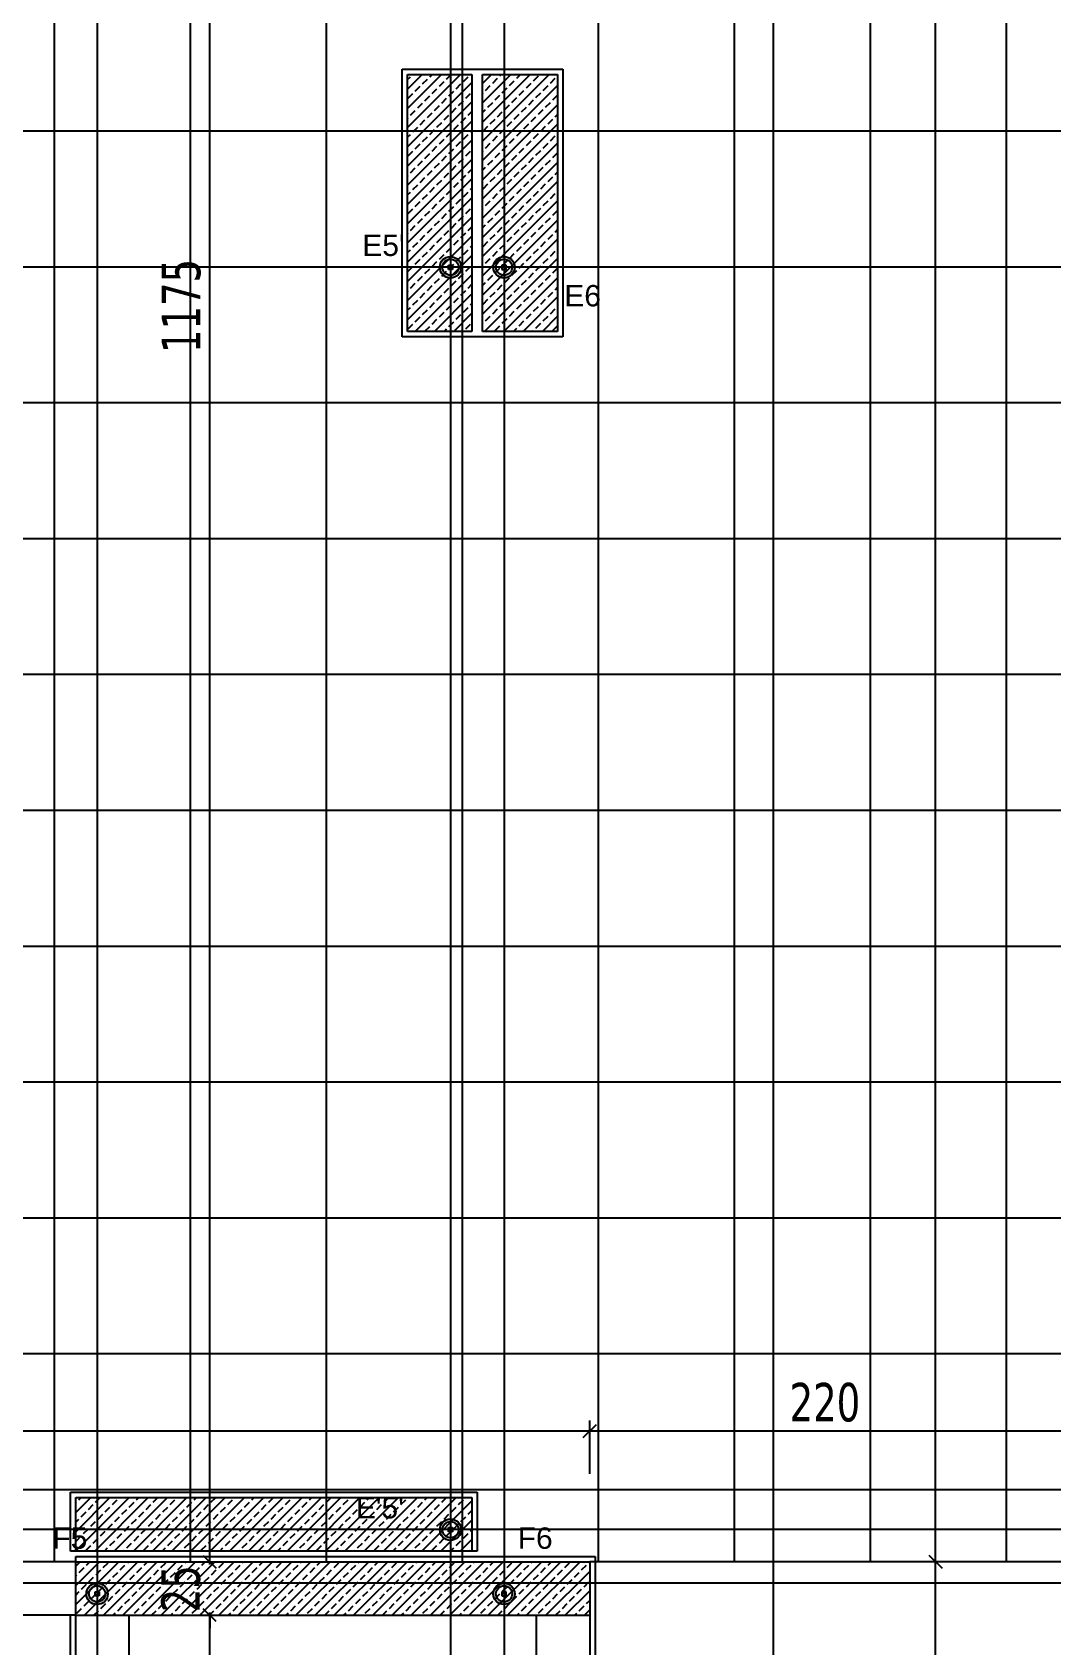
# Model space of a CAD drawing. Header units: millimetres. Extents: x 43168.9 to 43194.6, y -25545.1 to -25543.4.
# Drawn here: x 43171.9588 to 43172.054, y -25544.4728 to -25544.322 of the extents above; entities that cross this region are included whole.
import ezdxf

# ---------------------------------------------------------------- set-up
doc = ezdxf.new("R2010")
doc.units = ezdxf.units.MM
doc.header["$LTSCALE"] = 200
doc.linetypes.add('DASHDOT2', pattern=[0.5, 0.25, -0.125, 0, -0.125])
for name, color, linetype in [('aks_sgh', 5, 'DASHDOT2'), ('cam_sgh', 1, 'Continuous'), ('duv_sgh', 4, 'Continuous'), ('kolon-b.a_sgh', 6, 'Continuous'), ('olcuic_sgh', 183, 'Continuous'), ('siva_sgh', 145, 'Continuous'), ('tarama-betonarme_sgh', 223, 'Continuous'), ('tarama-zemin_sgh', 197, 'Continuous')]:
    doc.layers.add(name, color=color, linetype=linetype)
doc.styles.add('1-200', font='arial.ttf', dxfattribs={"height": 60})
doc.styles.add('dim', font='VERDANA.TTF', dxfattribs={"width": 0.7})

msp = doc.modelspace()

# ---------------------------------------------------------------- hatches: boundary and pattern name
h = msp.add_hatch(color=256)
edge = h.paths.add_edge_path()
edge.add_arc((43171.99788, -25544.34392), 0.001, 0, 360)
edge = h.paths.add_edge_path(flags=16)
edge.add_arc((43171.99788, -25544.34392), 0.00075, 0, 360)
h = msp.add_hatch(color=256)
edge = h.paths.add_edge_path()
edge.add_arc((43172.00288, -25544.34392), 0.001, 0, 360)
edge = h.paths.add_edge_path(flags=16)
edge.add_arc((43172.00288, -25544.34392), 0.00075, 0, 360)
h = msp.add_hatch(color=256)
edge = h.paths.add_edge_path()
edge.add_arc((43171.99788, -25544.46192), 0.001, 0, 360)
edge = h.paths.add_edge_path(flags=16)
edge.add_arc((43171.99788, -25544.46192), 0.00075, 0, 360)
h = msp.add_hatch(color=256)
edge = h.paths.add_edge_path()
edge.add_arc((43171.96488, -25544.46792), 0.001, 0, 360)
edge = h.paths.add_edge_path(flags=16)
edge.add_arc((43171.96488, -25544.46792), 0.00075, 0, 360)
h = msp.add_hatch(color=256)
edge = h.paths.add_edge_path()
edge.add_arc((43172.00288, -25544.46792), 0.001, 0, 360)
edge = h.paths.add_edge_path(flags=16)
edge.add_arc((43172.00288, -25544.46792), 0.00075, 0, 360)

# ---------------------------------------------------------------- linework, layer by layer
at = {"color": 0, "linetype": 'ByBlock', "lineweight": -2}
for p, q in [((43171.99768, -25544.34412), (43171.99768, -25544.34372)), ((43171.99768, -25544.34372), (43171.99808, -25544.34372)), ((43171.99808, -25544.34412), (43171.99768, -25544.34412)), ((43171.99781, -25544.34385), (43171.99795, -25544.34399)), ((43171.99781, -25544.34399), (43171.99795, -25544.34385)), ((43171.99808, -25544.34372), (43171.99808, -25544.34412)), ((43172.00308, -25544.34372), (43172.00268, -25544.34372)), ((43172.00268, -25544.34372), (43172.00268, -25544.34412)), ((43172.00268, -25544.34412), (43172.00308, -25544.34412)), ((43172.00295, -25544.34385), (43172.00281, -25544.34399)), ((43172.00295, -25544.34399), (43172.00281, -25544.34385)), ((43172.00308, -25544.34412), (43172.00308, -25544.34372)), ((43172.01148, -25544.45211), (43172.01028, -25544.45331)), ((43172.01028, -25544.45331), (43172.01148, -25544.45211)), ((43171.99768, -25544.46212), (43171.99768, -25544.46172)), ((43171.99768, -25544.46172), (43171.99808, -25544.46172)), ((43171.99808, -25544.46212), (43171.99768, -25544.46212)), ((43171.99781, -25544.46185), (43171.99795, -25544.46199)), ((43171.99781, -25544.46199), (43171.99795, -25544.46185)), ((43171.99808, -25544.46172), (43171.99808, -25544.46212)), ((43171.97479, -25544.46432), (43171.97599, -25544.46552)), ((43171.97479, -25544.46432), (43171.97599, -25544.46552)), ((43172.04379, -25544.46552), (43172.04259, -25544.46432)), ((43172.04259, -25544.46432), (43172.04379, -25544.46552)), ((43171.96468, -25544.46812), (43171.96468, -25544.46772)), ((43171.96468, -25544.46772), (43171.96508, -25544.46772)), ((43171.96508, -25544.46812), (43171.96468, -25544.46812)), ((43171.96481, -25544.46785), (43171.96495, -25544.46799)), ((43171.96481, -25544.46799), (43171.96495, -25544.46785)), ((43171.96508, -25544.46772), (43171.96508, -25544.46812)), ((43172.00308, -25544.46772), (43172.00268, -25544.46772)), ((43172.00268, -25544.46772), (43172.00268, -25544.46812)), ((43172.00268, -25544.46812), (43172.00308, -25544.46812)), ((43172.00295, -25544.46785), (43172.00281, -25544.46799)), ((43172.00295, -25544.46799), (43172.00281, -25544.46785)), ((43172.00308, -25544.46812), (43172.00308, -25544.46772)), ((43171.97599, -25544.47052), (43171.97479, -25544.46932)), ((43171.97599, -25544.47052), (43171.97479, -25544.46932))]:
    msp.add_line(p, q, dxfattribs=at)
at = {"color": 0, "linetype": 'Continuous', "lineweight": -2}
for centre, radius in [((43171.99788, -25544.34392), 0.001), ((43172.00288, -25544.34392), 0.001), ((43171.99788, -25544.34392), 0.00075), ((43172.00288, -25544.34392), 0.00075), ((43171.99788, -25544.46192), 0.001), ((43171.99788, -25544.46192), 0.00075), ((43171.96488, -25544.46792), 0.001), ((43171.96488, -25544.46792), 0.00075), ((43172.00288, -25544.46792), 0.001), ((43172.00288, -25544.46792), 0.00075)]:
    msp.add_circle(centre, radius, dxfattribs=at)
at = {"layer": 'aks_sgh'}
for p, q in [((43171.96488, -25543.74092), (43171.96488, -25544.60992)), ((43171.99788, -25543.74092), (43171.99788, -25544.60992)), ((43172.00288, -25543.74092), (43172.00288, -25544.60992)), ((43172.26688, -25544.34392), (43171.46488, -25544.34392)), ((43172.26688, -25544.46192), (43171.46488, -25544.46192)), ((43172.26688, -25544.46692), (43171.46488, -25544.46692))]:
    msp.add_line(p, q, dxfattribs=at)
at = {"layer": 'cam_sgh'}
for p, q in [((43171.96288, -25544.46492), (43171.86688, -25544.46492)), ((43171.96288, -25544.46992), (43171.76888, -25544.46992))]:
    msp.add_line(p, q, dxfattribs=at)
at = {"layer": 'duv_sgh'}
for p, q in [((43171.96288, -25544.54592), (43171.96288, -25544.46992)), ((43171.96788, -25544.54592), (43171.96788, -25544.46992)), ((43172.00588, -25544.46992), (43172.00588, -25544.47792)), ((43172.01088, -25544.46992), (43172.01088, -25544.47792))]:
    msp.add_line(p, q, dxfattribs=at)
at = {"layer": 'kolon-b.a_sgh'}
for p, q in [((43171.99388, -25544.32592), (43171.99988, -25544.32592)), ((43171.99388, -25544.34992), (43171.99388, -25544.32592)), ((43171.99988, -25544.32592), (43171.99988, -25544.34992)), ((43172.00088, -25544.32592), (43172.00788, -25544.32592)), ((43172.00088, -25544.34992), (43172.00088, -25544.32592)), ((43172.00788, -25544.32592), (43172.00788, -25544.34992)), ((43171.99988, -25544.34992), (43171.99388, -25544.34992)), ((43172.00788, -25544.34992), (43172.00088, -25544.34992)), ((43171.96288, -25544.45892), (43171.99988, -25544.45892)), ((43171.96288, -25544.46392), (43171.96288, -25544.45892)), ((43171.99988, -25544.45892), (43171.99988, -25544.46392)), ((43171.99988, -25544.46392), (43171.96288, -25544.46392)), ((43171.96288, -25544.46992), (43171.96288, -25544.46492)), ((43171.96288, -25544.46492), (43172.01088, -25544.46492)), ((43172.01088, -25544.46492), (43172.01088, -25544.46992)), ((43171.96288, -25544.46992), (43172.01088, -25544.46992))]:
    msp.add_line(p, q, dxfattribs=at)
at = {"layer": 'olcuic_sgh'}
for p, q in [((43172.02805, -25544.54617), (43172.02805, -25543.83967)), ((43172.04319, -25544.46517), (43172.04319, -25543.83966)), ((43171.97539, -25544.46517), (43171.97539, -25544.22967)), ((43172.01113, -25544.45271), (43171.82563, -25544.45271)), ((43172.05513, -25544.45271), (43172.01063, -25544.45271)), ((43172.01088, -25544.45671), (43172.01088, -25544.45171)), ((43172.01088, -25544.45671), (43172.01088, -25544.45171)), ((43171.97139, -25544.46492), (43171.97639, -25544.46492)), ((43171.97139, -25544.46492), (43171.97639, -25544.46492)), ((43171.97539, -25544.46492), (43171.97539, -25544.46372)), ((43172.04719, -25544.46492), (43172.04219, -25544.46492)), ((43172.04719, -25544.46492), (43172.04219, -25544.46492)), ((43172.04319, -25544.54617), (43172.04319, -25544.46467)), ((43171.97539, -25544.54617), (43171.97539, -25544.46967)), ((43171.97139, -25544.46992), (43171.97639, -25544.46992)), ((43171.97139, -25544.46992), (43171.97639, -25544.46992)), ((43171.97539, -25544.46992), (43171.97539, -25544.47112))]:
    msp.add_line(p, q, dxfattribs=at)
at = {"layer": 'siva_sgh'}
for p, q in [((43171.99338, -25544.32542), (43172.00038, -25544.32542)), ((43171.99338, -25544.35042), (43171.99338, -25544.32542)), ((43172.00038, -25544.32542), (43172.00038, -25544.32542)), ((43172.00038, -25544.32542), (43172.00838, -25544.32542)), ((43172.00838, -25544.32542), (43172.00838, -25544.35042)), ((43172.00838, -25544.35042), (43171.99338, -25544.35042)), ((43171.96238, -25544.46392), (43171.96238, -25544.45842)), ((43171.96238, -25544.45842), (43172.00038, -25544.45842)), ((43172.00038, -25544.45842), (43172.00038, -25544.46392)), ((43171.96288, -25544.46392), (43171.96238, -25544.46392)), ((43171.96288, -25544.46492), (43171.96288, -25544.46442)), ((43171.96288, -25544.46442), (43172.01138, -25544.46442)), ((43171.96288, -25544.46492), (43172.01088, -25544.46492)), ((43172.00038, -25544.46392), (43171.99988, -25544.46392)), ((43172.01088, -25544.46492), (43172.01088, -25544.47792)), ((43172.01138, -25544.46442), (43172.01138, -25544.47792)), ((43171.96238, -25544.55142), (43171.96238, -25544.46992))]:
    msp.add_line(p, q, dxfattribs=at)
at = {"layer": 'tarama-betonarme_sgh'}
for p, q in [((43171.99388, -25544.32728), (43171.99524, -25544.32592)), ((43171.99388, -25544.32907), (43171.99703, -25544.32592)), ((43171.99388, -25544.33087), (43171.99883, -25544.32592)), ((43171.99388, -25544.32638), (43171.99415, -25544.32611)), ((43171.99527, -25544.32679), (43171.99572, -25544.32634)), ((43171.99594, -25544.32611), (43171.99614, -25544.32592)), ((43171.99751, -25544.32634), (43171.99793, -25544.32592)), ((43171.99908, -25544.32656), (43171.99953, -25544.32611)), ((43172.00088, -25544.32676), (43172.00172, -25544.32592)), ((43172.00088, -25544.32856), (43172.00351, -25544.32592)), ((43172.00088, -25544.33035), (43172.00531, -25544.32592)), ((43172.00088, -25544.33215), (43172.00711, -25544.32592)), ((43172.00182, -25544.32671), (43172.00227, -25544.32626)), ((43172.0025, -25544.32604), (43172.00262, -25544.32592)), ((43172.00407, -25544.32626), (43172.00441, -25544.32592)), ((43172.00564, -25544.32649), (43172.00609, -25544.32604)), ((43172.00721, -25544.32671), (43172.00766, -25544.32626)), ((43171.99388, -25544.33267), (43171.99988, -25544.32667)), ((43171.99392, -25544.32813), (43171.99437, -25544.32768)), ((43171.99459, -25544.32746), (43171.99504, -25544.32701)), ((43171.99549, -25544.32836), (43171.99594, -25544.32791)), ((43171.99617, -25544.32768), (43171.99662, -25544.32724)), ((43171.99684, -25544.32701), (43171.99729, -25544.32656)), ((43171.99774, -25544.32791), (43171.99819, -25544.32746)), ((43171.99841, -25544.32724), (43171.99886, -25544.32679)), ((43171.99931, -25544.32813), (43171.99976, -25544.32768)), ((43172.00088, -25544.33394), (43172.00788, -25544.32694)), ((43172.00088, -25544.32766), (43172.00092, -25544.32761)), ((43172.00115, -25544.32739), (43172.0016, -25544.32694)), ((43172.00205, -25544.32828), (43172.0025, -25544.32784)), ((43172.00272, -25544.32761), (43172.00317, -25544.32716)), ((43172.00339, -25544.32694), (43172.00384, -25544.32649)), ((43172.00429, -25544.32784), (43172.00474, -25544.32739)), ((43172.00497, -25544.32716), (43172.00541, -25544.32671)), ((43172.00586, -25544.32806), (43172.00631, -25544.32761)), ((43172.00654, -25544.32739), (43172.00699, -25544.32694)), ((43172.00744, -25544.32828), (43172.00788, -25544.32784)), ((43171.99388, -25544.33446), (43171.99988, -25544.32846)), ((43171.99415, -25544.3297), (43171.99459, -25544.32926)), ((43171.99482, -25544.32903), (43171.99527, -25544.32858)), ((43171.99639, -25544.32926), (43171.99684, -25544.32881)), ((43171.99706, -25544.32858), (43171.99751, -25544.32813)), ((43171.99796, -25544.32948), (43171.99841, -25544.32903)), ((43171.99864, -25544.32881), (43171.99908, -25544.32836)), ((43171.99953, -25544.3297), (43171.99988, -25544.32936)), ((43172.00088, -25544.33574), (43172.00788, -25544.32874)), ((43172.00088, -25544.32945), (43172.00115, -25544.32918)), ((43172.00137, -25544.32896), (43172.00182, -25544.32851)), ((43172.00227, -25544.32986), (43172.00272, -25544.32941)), ((43172.00295, -25544.32918), (43172.00339, -25544.32873)), ((43172.00362, -25544.32851), (43172.00407, -25544.32806)), ((43172.00452, -25544.32941), (43172.00497, -25544.32896)), ((43172.00519, -25544.32873), (43172.00564, -25544.32828)), ((43172.00609, -25544.32963), (43172.00654, -25544.32918)), ((43172.00676, -25544.32896), (43172.00721, -25544.32851)), ((43171.99388, -25544.32997), (43171.99392, -25544.32993)), ((43171.99388, -25544.33626), (43171.99988, -25544.33026)), ((43171.99437, -25544.33128), (43171.99482, -25544.33083)), ((43171.99504, -25544.3306), (43171.99549, -25544.33015)), ((43171.99572, -25544.32993), (43171.99617, -25544.32948)), ((43171.99662, -25544.33083), (43171.99706, -25544.33038)), ((43171.99729, -25544.33015), (43171.99774, -25544.3297)), ((43171.99819, -25544.33105), (43171.99864, -25544.3306)), ((43171.99886, -25544.33038), (43171.99931, -25544.32993)), ((43172.00088, -25544.33754), (43172.00788, -25544.33054)), ((43172.00092, -25544.3312), (43172.00137, -25544.33075)), ((43172.0016, -25544.33053), (43172.00205, -25544.33008)), ((43172.00317, -25544.33075), (43172.00362, -25544.33031)), ((43172.00384, -25544.33008), (43172.00429, -25544.32963)), ((43172.00474, -25544.33098), (43172.00519, -25544.33053)), ((43172.00541, -25544.33031), (43172.00586, -25544.32986)), ((43172.00631, -25544.3312), (43172.00676, -25544.33075)), ((43172.00699, -25544.33053), (43172.00744, -25544.33008)), ((43172.00766, -25544.32986), (43172.00788, -25544.32964)), ((43171.99388, -25544.33177), (43171.99415, -25544.3315)), ((43171.99388, -25544.33805), (43171.99988, -25544.33205)), ((43171.99459, -25544.33285), (43171.99504, -25544.3324)), ((43171.99527, -25544.33217), (43171.99572, -25544.33173)), ((43171.99594, -25544.3315), (43171.99639, -25544.33105)), ((43171.99684, -25544.3324), (43171.99729, -25544.33195)), ((43171.99751, -25544.33173), (43171.99796, -25544.33128)), ((43171.99841, -25544.33262), (43171.99886, -25544.33217)), ((43171.99908, -25544.33195), (43171.99953, -25544.3315)), ((43171.99976, -25544.33128), (43171.99988, -25544.33116)), ((43172.00088, -25544.33933), (43172.00788, -25544.33233)), ((43172.00115, -25544.33278), (43172.0016, -25544.33233)), ((43172.00182, -25544.3321), (43172.00227, -25544.33165)), ((43172.0025, -25544.33143), (43172.00295, -25544.33098)), ((43172.00339, -25544.33233), (43172.00384, -25544.33188)), ((43172.00407, -25544.33165), (43172.00452, -25544.3312)), ((43172.00497, -25544.33255), (43172.00541, -25544.3321)), ((43172.00564, -25544.33188), (43172.00609, -25544.33143)), ((43172.00654, -25544.33278), (43172.00699, -25544.33233)), ((43172.00721, -25544.3321), (43172.00766, -25544.33165)), ((43171.99388, -25544.33985), (43171.99988, -25544.33385)), ((43171.99392, -25544.33352), (43171.99437, -25544.33307)), ((43171.99549, -25544.33375), (43171.99594, -25544.3333)), ((43171.99617, -25544.33307), (43171.99662, -25544.33262)), ((43171.99706, -25544.33397), (43171.99751, -25544.33352)), ((43171.99774, -25544.3333), (43171.99819, -25544.33285)), ((43171.99864, -25544.3342), (43171.99908, -25544.33375)), ((43171.99931, -25544.33352), (43171.99976, -25544.33307)), ((43172.00088, -25544.33305), (43172.00092, -25544.333)), ((43172.00137, -25544.33435), (43172.00182, -25544.3339)), ((43172.00205, -25544.33367), (43172.0025, -25544.33322)), ((43172.00272, -25544.333), (43172.00317, -25544.33255)), ((43172.00362, -25544.3339), (43172.00407, -25544.33345)), ((43172.00429, -25544.33322), (43172.00474, -25544.33278)), ((43172.00519, -25544.33412), (43172.00564, -25544.33367)), ((43172.00586, -25544.33345), (43172.00631, -25544.333)), ((43172.00676, -25544.33435), (43172.00721, -25544.3339)), ((43172.00744, -25544.33367), (43172.00788, -25544.33323)), ((43171.99388, -25544.33536), (43171.99392, -25544.33532)), ((43171.99415, -25544.33509), (43171.99459, -25544.33464)), ((43171.99482, -25544.33442), (43171.99527, -25544.33397)), ((43171.99572, -25544.33532), (43171.99617, -25544.33487)), ((43171.99639, -25544.33464), (43171.99684, -25544.3342)), ((43171.99729, -25544.33554), (43171.99774, -25544.33509)), ((43171.99796, -25544.33487), (43171.99841, -25544.33442)), ((43171.99886, -25544.33577), (43171.99931, -25544.33532)), ((43171.99953, -25544.33509), (43171.99988, -25544.33475)), ((43172.00088, -25544.34113), (43172.00788, -25544.33413)), ((43172.00088, -25544.33484), (43172.00115, -25544.33457)), ((43172.0016, -25544.33592), (43172.00205, -25544.33547)), ((43172.00227, -25544.33524), (43172.00272, -25544.3348)), ((43172.00295, -25544.33457), (43172.00339, -25544.33412)), ((43172.00384, -25544.33547), (43172.00429, -25544.33502)), ((43172.00452, -25544.3348), (43172.00497, -25544.33435)), ((43172.00541, -25544.33569), (43172.00586, -25544.33524)), ((43172.00609, -25544.33502), (43172.00654, -25544.33457)), ((43172.00699, -25544.33592), (43172.00744, -25544.33547)), ((43172.00766, -25544.33524), (43172.00788, -25544.33503)), ((43171.99388, -25544.34165), (43171.99988, -25544.33565)), ((43171.99388, -25544.33716), (43171.99415, -25544.33689)), ((43171.99437, -25544.33666), (43171.99482, -25544.33622)), ((43171.99504, -25544.33599), (43171.99549, -25544.33554)), ((43171.99594, -25544.33689), (43171.99639, -25544.33644)), ((43171.99662, -25544.33622), (43171.99706, -25544.33577)), ((43171.99751, -25544.33711), (43171.99796, -25544.33666)), ((43171.99819, -25544.33644), (43171.99864, -25544.33599)), ((43171.99908, -25544.33734), (43171.99953, -25544.33689)), ((43171.99976, -25544.33666), (43171.99988, -25544.33654)), ((43172.00088, -25544.34292), (43172.00788, -25544.33592)), ((43172.00092, -25544.33659), (43172.00137, -25544.33614)), ((43172.0025, -25544.33682), (43172.00295, -25544.33637)), ((43172.00317, -25544.33614), (43172.00362, -25544.33569)), ((43172.00407, -25544.33704), (43172.00452, -25544.33659)), ((43172.00474, -25544.33637), (43172.00519, -25544.33592)), ((43172.00564, -25544.33727), (43172.00609, -25544.33682)), ((43172.00631, -25544.33659), (43172.00676, -25544.33614)), ((43171.99388, -25544.34344), (43171.99988, -25544.33744)), ((43171.99392, -25544.33891), (43171.99437, -25544.33846)), ((43171.99459, -25544.33824), (43171.99504, -25544.33779)), ((43171.99527, -25544.33756), (43171.99572, -25544.33711)), ((43171.99617, -25544.33846), (43171.99662, -25544.33801)), ((43171.99684, -25544.33779), (43171.99729, -25544.33734)), ((43171.99774, -25544.33869), (43171.99819, -25544.33824)), ((43171.99841, -25544.33801), (43171.99886, -25544.33756)), ((43171.99931, -25544.33891), (43171.99976, -25544.33846)), ((43172.00088, -25544.34472), (43172.00788, -25544.33772)), ((43172.00088, -25544.33843), (43172.00092, -25544.33839)), ((43172.00115, -25544.33816), (43172.0016, -25544.33771)), ((43172.00182, -25544.33749), (43172.00227, -25544.33704)), ((43172.00272, -25544.33839), (43172.00317, -25544.33794)), ((43172.00339, -25544.33771), (43172.00384, -25544.33727)), ((43172.00429, -25544.33861), (43172.00474, -25544.33816)), ((43172.00497, -25544.33794), (43172.00541, -25544.33749)), ((43172.00586, -25544.33884), (43172.00631, -25544.33839)), ((43172.00654, -25544.33816), (43172.00699, -25544.33771)), ((43172.00721, -25544.33749), (43172.00766, -25544.33704)), ((43171.99388, -25544.34524), (43171.99988, -25544.33924)), ((43171.99482, -25544.33981), (43171.99527, -25544.33936)), ((43171.99549, -25544.33913), (43171.99594, -25544.33869)), ((43171.99639, -25544.34003), (43171.99684, -25544.33958)), ((43171.99706, -25544.33936), (43171.99751, -25544.33891)), ((43171.99796, -25544.34026), (43171.99841, -25544.33981)), ((43171.99864, -25544.33958), (43171.99908, -25544.33913)), ((43172.00088, -25544.34652), (43172.00788, -25544.33952)), ((43172.00088, -25544.34023), (43172.00115, -25544.33996)), ((43172.00137, -25544.33973), (43172.00182, -25544.33929)), ((43172.00205, -25544.33906), (43172.0025, -25544.33861)), ((43172.00295, -25544.33996), (43172.00339, -25544.33951)), ((43172.00362, -25544.33929), (43172.00407, -25544.33884)), ((43172.00452, -25544.34018), (43172.00497, -25544.33973)), ((43172.00519, -25544.33951), (43172.00564, -25544.33906)), ((43172.00609, -25544.34041), (43172.00654, -25544.33996)), ((43172.00676, -25544.33973), (43172.00721, -25544.33929)), ((43172.00744, -25544.33906), (43172.00788, -25544.33862)), ((43171.99388, -25544.34075), (43171.99392, -25544.34071)), ((43171.99388, -25544.34703), (43171.99988, -25544.34103)), ((43171.99415, -25544.34048), (43171.99459, -25544.34003)), ((43171.99504, -25544.34138), (43171.99549, -25544.34093)), ((43171.99572, -25544.34071), (43171.99617, -25544.34026)), ((43171.99662, -25544.3416), (43171.99706, -25544.34115)), ((43171.99729, -25544.34093), (43171.99774, -25544.34048)), ((43171.99819, -25544.34183), (43171.99864, -25544.34138)), ((43171.99886, -25544.34115), (43171.99931, -25544.34071)), ((43171.99953, -25544.34048), (43171.99988, -25544.34014)), ((43172.00088, -25544.34831), (43172.00788, -25544.34131)), ((43172.0016, -25544.34131), (43172.00205, -25544.34086)), ((43172.00227, -25544.34063), (43172.00272, -25544.34018)), ((43172.00317, -25544.34153), (43172.00362, -25544.34108)), ((43172.00384, -25544.34086), (43172.00429, -25544.34041)), ((43172.00474, -25544.34176), (43172.00519, -25544.34131)), ((43172.00541, -25544.34108), (43172.00586, -25544.34063)), ((43172.00699, -25544.34131), (43172.00744, -25544.34086)), ((43172.00766, -25544.34063), (43172.00788, -25544.34041)), ((43171.99388, -25544.34254), (43171.99415, -25544.34228)), ((43171.99388, -25544.34883), (43171.99988, -25544.34283)), ((43171.99437, -25544.34205), (43171.99482, -25544.3416)), ((43171.99527, -25544.34295), (43171.99572, -25544.3425)), ((43171.99594, -25544.34228), (43171.99639, -25544.34183)), ((43171.99684, -25544.34318), (43171.99729, -25544.34273)), ((43171.99751, -25544.3425), (43171.99796, -25544.34205)), ((43171.99841, -25544.3434), (43171.99886, -25544.34295)), ((43171.99908, -25544.34273), (43171.99953, -25544.34228)), ((43171.99976, -25544.34205), (43171.99988, -25544.34193)), ((43172.00092, -25544.34198), (43172.00137, -25544.34153)), ((43172.00182, -25544.34288), (43172.00227, -25544.34243)), ((43172.0025, -25544.3422), (43172.00295, -25544.34176)), ((43172.00339, -25544.3431), (43172.00384, -25544.34265)), ((43172.00407, -25544.34243), (43172.00452, -25544.34198)), ((43172.00497, -25544.34333), (43172.00541, -25544.34288)), ((43172.00564, -25544.34265), (43172.00609, -25544.3422)), ((43172.00631, -25544.34198), (43172.00676, -25544.34153)), ((43172.00721, -25544.34288), (43172.00766, -25544.34243)), ((43171.99392, -25544.3443), (43171.99437, -25544.34385)), ((43171.99459, -25544.34362), (43171.99504, -25544.34318)), ((43171.99549, -25544.34452), (43171.99594, -25544.34407)), ((43171.99617, -25544.34385), (43171.99662, -25544.3434)), ((43171.99706, -25544.34475), (43171.99751, -25544.3443)), ((43171.99774, -25544.34407), (43171.99819, -25544.34362)), ((43171.99931, -25544.3443), (43171.99976, -25544.34385)), ((43172.00088, -25544.34382), (43172.00092, -25544.34378)), ((43172.00107, -25544.34992), (43172.00788, -25544.34311)), ((43172.00115, -25544.34355), (43172.0016, -25544.3431)), ((43172.00205, -25544.34445), (43172.0025, -25544.344)), ((43172.00272, -25544.34378), (43172.00317, -25544.34333)), ((43172.00362, -25544.34467), (43172.00407, -25544.34422)), ((43172.00429, -25544.344), (43172.00474, -25544.34355)), ((43172.00519, -25544.3449), (43172.00564, -25544.34445)), ((43172.00586, -25544.34422), (43172.00631, -25544.34378)), ((43172.00654, -25544.34355), (43172.00699, -25544.3431)), ((43172.00744, -25544.34445), (43172.00788, -25544.34401)), ((43171.99415, -25544.34587), (43171.99459, -25544.34542)), ((43171.99459, -25544.34992), (43171.99988, -25544.34463)), ((43171.99482, -25544.3452), (43171.99527, -25544.34475)), ((43171.99572, -25544.34609), (43171.99617, -25544.34564)), ((43171.99639, -25544.34542), (43171.99684, -25544.34497)), ((43171.99729, -25544.34632), (43171.99774, -25544.34587)), ((43171.99796, -25544.34564), (43171.99841, -25544.3452)), ((43171.99864, -25544.34497), (43171.99908, -25544.34452)), ((43171.99953, -25544.34587), (43171.99988, -25544.34552)), ((43172.00088, -25544.34562), (43172.00115, -25544.34535)), ((43172.00137, -25544.34512), (43172.00182, -25544.34467)), ((43172.00227, -25544.34602), (43172.00272, -25544.34557)), ((43172.00286, -25544.34992), (43172.00788, -25544.3449)), ((43172.00295, -25544.34535), (43172.00339, -25544.3449)), ((43172.00384, -25544.34625), (43172.00429, -25544.3458)), ((43172.00452, -25544.34557), (43172.00497, -25544.34512)), ((43172.00541, -25544.34647), (43172.00586, -25544.34602)), ((43172.00609, -25544.3458), (43172.00654, -25544.34535)), ((43172.00676, -25544.34512), (43172.00721, -25544.34467)), ((43172.00766, -25544.34602), (43172.00788, -25544.3458)), ((43171.99388, -25544.34614), (43171.99392, -25544.34609)), ((43171.99437, -25544.34744), (43171.99482, -25544.34699)), ((43171.99504, -25544.34677), (43171.99549, -25544.34632)), ((43171.99594, -25544.34767), (43171.99639, -25544.34722)), ((43171.99638, -25544.34992), (43171.99988, -25544.34642)), ((43171.99662, -25544.34699), (43171.99706, -25544.34654)), ((43171.99751, -25544.34789), (43171.99796, -25544.34744)), ((43171.99819, -25544.34722), (43171.99864, -25544.34677)), ((43171.99886, -25544.34654), (43171.99931, -25544.34609)), ((43171.99976, -25544.34744), (43171.99988, -25544.34732)), ((43172.00092, -25544.34737), (43172.00137, -25544.34692)), ((43172.0016, -25544.34669), (43172.00205, -25544.34625)), ((43172.0025, -25544.34759), (43172.00295, -25544.34714)), ((43172.00317, -25544.34692), (43172.00362, -25544.34647)), ((43172.00407, -25544.34782), (43172.00452, -25544.34737)), ((43172.00466, -25544.34992), (43172.00788, -25544.3467)), ((43172.00474, -25544.34714), (43172.00519, -25544.34669)), ((43172.00631, -25544.34737), (43172.00676, -25544.34692)), ((43172.00699, -25544.34669), (43172.00744, -25544.34625)), ((43171.99388, -25544.34793), (43171.99415, -25544.34767)), ((43171.99459, -25544.34901), (43171.99504, -25544.34856)), ((43171.99527, -25544.34834), (43171.99572, -25544.34789)), ((43171.99617, -25544.34924), (43171.99662, -25544.34879)), ((43171.99684, -25544.34856), (43171.99729, -25544.34811)), ((43171.99774, -25544.34946), (43171.99819, -25544.34901)), ((43171.99818, -25544.34992), (43171.99988, -25544.34822)), ((43171.99841, -25544.34879), (43171.99886, -25544.34834)), ((43171.99908, -25544.34811), (43171.99953, -25544.34767)), ((43172.00115, -25544.34894), (43172.0016, -25544.34849)), ((43172.00182, -25544.34827), (43172.00227, -25544.34782)), ((43172.00272, -25544.34916), (43172.00317, -25544.34872)), ((43172.00339, -25544.34849), (43172.00384, -25544.34804)), ((43172.00429, -25544.34939), (43172.00474, -25544.34894)), ((43172.00497, -25544.34872), (43172.00541, -25544.34827)), ((43172.00564, -25544.34804), (43172.00609, -25544.34759)), ((43172.00646, -25544.34992), (43172.00788, -25544.3485)), ((43172.00654, -25544.34894), (43172.00699, -25544.34849)), ((43172.00721, -25544.34827), (43172.00766, -25544.34782)), ((43171.99392, -25544.34969), (43171.99437, -25544.34924)), ((43171.99549, -25544.34991), (43171.99594, -25544.34946)), ((43171.99728, -25544.34992), (43171.99751, -25544.34969)), ((43171.99908, -25544.34992), (43171.99908, -25544.34991)), ((43171.99931, -25544.34969), (43171.99976, -25544.34924)), ((43172.00088, -25544.34921), (43172.00092, -25544.34916)), ((43172.00205, -25544.34984), (43172.0025, -25544.34939)), ((43172.00376, -25544.34992), (43172.00407, -25544.34961)), ((43172.00556, -25544.34992), (43172.00564, -25544.34984)), ((43172.00586, -25544.34961), (43172.00631, -25544.34916)), ((43172.00744, -25544.34984), (43172.00788, -25544.34939)), ((43171.96288, -25544.46032), (43171.96428, -25544.45892)), ((43171.96288, -25544.46211), (43171.96607, -25544.45892)), ((43171.96288, -25544.46391), (43171.96787, -25544.45892)), ((43171.96316, -25544.45913), (43171.96338, -25544.45892)), ((43171.96466, -25544.46392), (43171.96966, -25544.45892)), ((43171.96474, -25544.45936), (43171.96517, -25544.45892)), ((43171.96631, -25544.45958), (43171.96676, -25544.45913)), ((43171.96646, -25544.46392), (43171.97146, -25544.45892)), ((43171.96826, -25544.46392), (43171.97326, -25544.45892)), ((43171.96855, -25544.45913), (43171.96877, -25544.45892)), ((43171.97005, -25544.46392), (43171.97505, -25544.45892)), ((43171.97012, -25544.45936), (43171.97056, -25544.45892)), ((43171.97169, -25544.45958), (43171.97214, -25544.45913)), ((43171.97185, -25544.46392), (43171.97685, -25544.45892)), ((43171.97364, -25544.46392), (43171.97864, -25544.45892)), ((43171.97394, -25544.45913), (43171.97415, -25544.45892)), ((43171.97544, -25544.46392), (43171.98044, -25544.45892)), ((43171.97551, -25544.45936), (43171.97595, -25544.45892)), ((43171.97708, -25544.45958), (43171.97753, -25544.45913)), ((43171.97724, -25544.46392), (43171.98224, -25544.45892)), ((43171.97903, -25544.46392), (43171.98403, -25544.45892)), ((43171.97933, -25544.45913), (43171.97954, -25544.45892)), ((43171.98083, -25544.46392), (43171.98583, -25544.45892)), ((43171.9809, -25544.45936), (43171.98134, -25544.45892)), ((43171.98247, -25544.45958), (43171.98292, -25544.45913)), ((43171.98263, -25544.46392), (43171.98763, -25544.45892)), ((43171.98442, -25544.46392), (43171.98942, -25544.45892)), ((43171.98472, -25544.45913), (43171.98493, -25544.45892)), ((43171.98622, -25544.46392), (43171.99122, -25544.45892)), ((43171.98629, -25544.45936), (43171.98673, -25544.45892)), ((43171.98786, -25544.45958), (43171.98831, -25544.45913)), ((43171.98801, -25544.46392), (43171.99301, -25544.45892)), ((43171.98981, -25544.46392), (43171.99481, -25544.45892)), ((43171.9901, -25544.45913), (43171.99032, -25544.45892)), ((43171.99161, -25544.46392), (43171.99661, -25544.45892)), ((43171.99168, -25544.45936), (43171.99212, -25544.45892)), ((43171.99325, -25544.45958), (43171.9937, -25544.45913)), ((43171.9934, -25544.46392), (43171.9984, -25544.45892)), ((43171.99549, -25544.45913), (43171.99571, -25544.45892)), ((43171.99706, -25544.45936), (43171.9975, -25544.45892)), ((43171.99864, -25544.45958), (43171.99908, -25544.45913)), ((43171.96288, -25544.45942), (43171.96294, -25544.45936)), ((43171.96339, -25544.46071), (43171.96384, -25544.46026)), ((43171.96406, -25544.46003), (43171.96451, -25544.45958)), ((43171.96496, -25544.46093), (43171.96541, -25544.46048)), ((43171.96563, -25544.46026), (43171.96608, -25544.45981)), ((43171.9672, -25544.46048), (43171.96765, -25544.46003)), ((43171.96788, -25544.45981), (43171.96833, -25544.45936)), ((43171.96878, -25544.46071), (43171.96923, -25544.46026)), ((43171.96945, -25544.46003), (43171.9699, -25544.45958)), ((43171.97035, -25544.46093), (43171.9708, -25544.46048)), ((43171.97102, -25544.46026), (43171.97147, -25544.45981)), ((43171.97259, -25544.46048), (43171.97304, -25544.46003)), ((43171.97327, -25544.45981), (43171.97372, -25544.45936)), ((43171.97416, -25544.46071), (43171.97461, -25544.46026)), ((43171.97484, -25544.46003), (43171.97529, -25544.45958)), ((43171.97574, -25544.46093), (43171.97619, -25544.46048)), ((43171.97641, -25544.46026), (43171.97686, -25544.45981)), ((43171.97798, -25544.46048), (43171.97843, -25544.46003)), ((43171.97865, -25544.45981), (43171.9791, -25544.45936)), ((43171.97955, -25544.46071), (43171.98, -25544.46026)), ((43171.98023, -25544.46003), (43171.98068, -25544.45958)), ((43171.98112, -25544.46093), (43171.98157, -25544.46048)), ((43171.9818, -25544.46026), (43171.98225, -25544.45981)), ((43171.98337, -25544.46048), (43171.98382, -25544.46003)), ((43171.98404, -25544.45981), (43171.98449, -25544.45936)), ((43171.98494, -25544.46071), (43171.98539, -25544.46026)), ((43171.98561, -25544.46003), (43171.98606, -25544.45958)), ((43171.98651, -25544.46093), (43171.98696, -25544.46048)), ((43171.98719, -25544.46026), (43171.98763, -25544.45981)), ((43171.98876, -25544.46048), (43171.98921, -25544.46003)), ((43171.98943, -25544.45981), (43171.98988, -25544.45936)), ((43171.99033, -25544.46071), (43171.99078, -25544.46026)), ((43171.991, -25544.46003), (43171.99145, -25544.45958)), ((43171.9919, -25544.46093), (43171.99235, -25544.46048)), ((43171.99257, -25544.46026), (43171.99302, -25544.45981)), ((43171.99415, -25544.46048), (43171.99459, -25544.46003)), ((43171.99482, -25544.45981), (43171.99527, -25544.45936)), ((43171.9952, -25544.46392), (43171.99988, -25544.45924)), ((43171.99572, -25544.46071), (43171.99617, -25544.46026)), ((43171.99639, -25544.46003), (43171.99684, -25544.45958)), ((43171.99729, -25544.46093), (43171.99774, -25544.46048)), ((43171.99796, -25544.46026), (43171.99841, -25544.45981)), ((43171.99953, -25544.46048), (43171.99988, -25544.46014)), ((43171.96288, -25544.46121), (43171.96316, -25544.46093)), ((43171.96361, -25544.46228), (43171.96406, -25544.46183)), ((43171.96429, -25544.4616), (43171.96474, -25544.46115)), ((43171.96518, -25544.4625), (43171.96563, -25544.46205)), ((43171.96586, -25544.46183), (43171.96631, -25544.46138)), ((43171.96653, -25544.46115), (43171.96698, -25544.46071)), ((43171.96743, -25544.46205), (43171.96788, -25544.4616)), ((43171.9681, -25544.46138), (43171.96855, -25544.46093)), ((43171.969, -25544.46228), (43171.96945, -25544.46183)), ((43171.96967, -25544.4616), (43171.97012, -25544.46115)), ((43171.97057, -25544.4625), (43171.97102, -25544.46205)), ((43171.97125, -25544.46183), (43171.97169, -25544.46138)), ((43171.97192, -25544.46115), (43171.97237, -25544.46071)), ((43171.97282, -25544.46205), (43171.97327, -25544.4616)), ((43171.97349, -25544.46138), (43171.97394, -25544.46093)), ((43171.97439, -25544.46228), (43171.97484, -25544.46183)), ((43171.97506, -25544.4616), (43171.97551, -25544.46115)), ((43171.97596, -25544.4625), (43171.97641, -25544.46205)), ((43171.97663, -25544.46183), (43171.97708, -25544.46138)), ((43171.97731, -25544.46115), (43171.97776, -25544.46071)), ((43171.97821, -25544.46205), (43171.97865, -25544.4616)), ((43171.97888, -25544.46138), (43171.97933, -25544.46093)), ((43171.97978, -25544.46228), (43171.98023, -25544.46183)), ((43171.98045, -25544.4616), (43171.9809, -25544.46115)), ((43171.98135, -25544.4625), (43171.9818, -25544.46205)), ((43171.98202, -25544.46183), (43171.98247, -25544.46138)), ((43171.9827, -25544.46115), (43171.98314, -25544.46071)), ((43171.98359, -25544.46205), (43171.98404, -25544.4616)), ((43171.98427, -25544.46138), (43171.98472, -25544.46093)), ((43171.98517, -25544.46228), (43171.98561, -25544.46183)), ((43171.98584, -25544.4616), (43171.98629, -25544.46115)), ((43171.98674, -25544.4625), (43171.98719, -25544.46205)), ((43171.98741, -25544.46183), (43171.98786, -25544.46138)), ((43171.98808, -25544.46115), (43171.98853, -25544.46071)), ((43171.98898, -25544.46205), (43171.98943, -25544.4616)), ((43171.98966, -25544.46138), (43171.9901, -25544.46093)), ((43171.99055, -25544.46228), (43171.991, -25544.46183)), ((43171.99123, -25544.4616), (43171.99168, -25544.46115)), ((43171.99212, -25544.4625), (43171.99257, -25544.46205)), ((43171.9928, -25544.46183), (43171.99325, -25544.46138)), ((43171.99347, -25544.46115), (43171.99392, -25544.46071)), ((43171.99437, -25544.46205), (43171.99482, -25544.4616)), ((43171.99504, -25544.46138), (43171.99549, -25544.46093)), ((43171.99594, -25544.46228), (43171.99639, -25544.46183)), ((43171.99662, -25544.4616), (43171.99706, -25544.46115)), ((43171.99699, -25544.46392), (43171.99988, -25544.46103)), ((43171.99751, -25544.4625), (43171.99796, -25544.46205)), ((43171.99819, -25544.46183), (43171.99864, -25544.46138)), ((43171.99886, -25544.46115), (43171.99931, -25544.46071)), ((43171.99976, -25544.46205), (43171.99988, -25544.46193)), ((43171.96294, -25544.46295), (43171.96339, -25544.4625)), ((43171.96384, -25544.46385), (43171.96429, -25544.4634)), ((43171.96451, -25544.46318), (43171.96496, -25544.46273)), ((43171.96556, -25544.46392), (43171.96586, -25544.46362)), ((43171.96608, -25544.4634), (43171.96653, -25544.46295)), ((43171.96676, -25544.46273), (43171.9672, -25544.46228)), ((43171.96765, -25544.46362), (43171.9681, -25544.46318)), ((43171.96833, -25544.46295), (43171.96878, -25544.4625)), ((43171.96923, -25544.46385), (43171.96967, -25544.4634)), ((43171.9699, -25544.46318), (43171.97035, -25544.46273)), ((43171.97095, -25544.46392), (43171.97125, -25544.46362)), ((43171.97147, -25544.4634), (43171.97192, -25544.46295)), ((43171.97214, -25544.46273), (43171.97259, -25544.46228)), ((43171.97304, -25544.46362), (43171.97349, -25544.46318)), ((43171.97372, -25544.46295), (43171.97416, -25544.4625)), ((43171.97461, -25544.46385), (43171.97506, -25544.4634)), ((43171.97529, -25544.46318), (43171.97574, -25544.46273)), ((43171.97634, -25544.46392), (43171.97663, -25544.46362)), ((43171.97686, -25544.4634), (43171.97731, -25544.46295)), ((43171.97753, -25544.46273), (43171.97798, -25544.46228)), ((43171.97843, -25544.46362), (43171.97888, -25544.46318)), ((43171.9791, -25544.46295), (43171.97955, -25544.4625)), ((43171.98, -25544.46385), (43171.98045, -25544.4634)), ((43171.98068, -25544.46318), (43171.98112, -25544.46273)), ((43171.98173, -25544.46392), (43171.98202, -25544.46362)), ((43171.98225, -25544.4634), (43171.9827, -25544.46295)), ((43171.98292, -25544.46273), (43171.98337, -25544.46228)), ((43171.98382, -25544.46362), (43171.98427, -25544.46318)), ((43171.98449, -25544.46295), (43171.98494, -25544.4625)), ((43171.98539, -25544.46385), (43171.98584, -25544.4634)), ((43171.98606, -25544.46318), (43171.98651, -25544.46273)), ((43171.98712, -25544.46392), (43171.98741, -25544.46362)), ((43171.98763, -25544.4634), (43171.98808, -25544.46295)), ((43171.98831, -25544.46273), (43171.98876, -25544.46228)), ((43171.98921, -25544.46362), (43171.98966, -25544.46318)), ((43171.98988, -25544.46295), (43171.99033, -25544.4625)), ((43171.99078, -25544.46385), (43171.99123, -25544.4634)), ((43171.99145, -25544.46318), (43171.9919, -25544.46273)), ((43171.9925, -25544.46392), (43171.9928, -25544.46362)), ((43171.99302, -25544.4634), (43171.99347, -25544.46295)), ((43171.9937, -25544.46273), (43171.99415, -25544.46228)), ((43171.99459, -25544.46362), (43171.99504, -25544.46318)), ((43171.99527, -25544.46295), (43171.99572, -25544.4625)), ((43171.99617, -25544.46385), (43171.99662, -25544.4634)), ((43171.99684, -25544.46318), (43171.99729, -25544.46273)), ((43171.99789, -25544.46392), (43171.99819, -25544.46362)), ((43171.99841, -25544.4634), (43171.99886, -25544.46295)), ((43171.99879, -25544.46392), (43171.99988, -25544.46283)), ((43171.99908, -25544.46273), (43171.99953, -25544.46228)), ((43171.96288, -25544.46534), (43171.9633, -25544.46492)), ((43171.96288, -25544.46713), (43171.96509, -25544.46492)), ((43171.96288, -25544.46893), (43171.96689, -25544.46492)), ((43171.96369, -25544.46992), (43171.96869, -25544.46492)), ((43171.96388, -25544.46523), (43171.9642, -25544.46492)), ((43171.96545, -25544.46546), (43171.9659, -25544.46501)), ((43171.96548, -25544.46992), (43171.97048, -25544.46492)), ((43171.96728, -25544.46992), (43171.97228, -25544.46492)), ((43171.96736, -25544.46392), (43171.96743, -25544.46385)), ((43171.9677, -25544.46501), (43171.96779, -25544.46492)), ((43171.96907, -25544.46992), (43171.97407, -25544.46492)), ((43171.96927, -25544.46523), (43171.96958, -25544.46492)), ((43171.97084, -25544.46546), (43171.97129, -25544.46501)), ((43171.97087, -25544.46992), (43171.97587, -25544.46492)), ((43171.97267, -25544.46992), (43171.97767, -25544.46492)), ((43171.97275, -25544.46392), (43171.97282, -25544.46385)), ((43171.97309, -25544.46501), (43171.97318, -25544.46492)), ((43171.97446, -25544.46992), (43171.97946, -25544.46492)), ((43171.97466, -25544.46523), (43171.97497, -25544.46492)), ((43171.97623, -25544.46546), (43171.97668, -25544.46501)), ((43171.97626, -25544.46992), (43171.98126, -25544.46492)), ((43171.97805, -25544.46992), (43171.98305, -25544.46492)), ((43171.97814, -25544.46392), (43171.97821, -25544.46385)), ((43171.97847, -25544.46501), (43171.97856, -25544.46492)), ((43171.97985, -25544.46992), (43171.98485, -25544.46492)), ((43171.98005, -25544.46523), (43171.98036, -25544.46492)), ((43171.98162, -25544.46546), (43171.98207, -25544.46501)), ((43171.98165, -25544.46992), (43171.98665, -25544.46492)), ((43171.98344, -25544.46992), (43171.98844, -25544.46492)), ((43171.98352, -25544.46392), (43171.98359, -25544.46385)), ((43171.98386, -25544.46501), (43171.98395, -25544.46492)), ((43171.98524, -25544.46992), (43171.99024, -25544.46492)), ((43171.98543, -25544.46523), (43171.98575, -25544.46492)), ((43171.98701, -25544.46546), (43171.98745, -25544.46501)), ((43171.98703, -25544.46992), (43171.99203, -25544.46492)), ((43171.98883, -25544.46992), (43171.99383, -25544.46492)), ((43171.98891, -25544.46392), (43171.98898, -25544.46385)), ((43171.98925, -25544.46501), (43171.98934, -25544.46492)), ((43171.99063, -25544.46992), (43171.99563, -25544.46492)), ((43171.99082, -25544.46523), (43171.99114, -25544.46492)), ((43171.99239, -25544.46546), (43171.99284, -25544.46501)), ((43171.99242, -25544.46992), (43171.99742, -25544.46492)), ((43171.99422, -25544.46992), (43171.99922, -25544.46492)), ((43171.9943, -25544.46392), (43171.99437, -25544.46385)), ((43171.99464, -25544.46501), (43171.99473, -25544.46492)), ((43171.99601, -25544.46992), (43172.00101, -25544.46492)), ((43171.99621, -25544.46523), (43171.99652, -25544.46492)), ((43171.99778, -25544.46546), (43171.99823, -25544.46501)), ((43171.99781, -25544.46992), (43172.00281, -25544.46492)), ((43171.99961, -25544.46992), (43172.00461, -25544.46492)), ((43171.99969, -25544.46392), (43171.99976, -25544.46385)), ((43172.00003, -25544.46501), (43172.00012, -25544.46492)), ((43172.0014, -25544.46992), (43172.0064, -25544.46492)), ((43172.0016, -25544.46523), (43172.00191, -25544.46492)), ((43172.00317, -25544.46546), (43172.00362, -25544.46501)), ((43172.0032, -25544.46992), (43172.0082, -25544.46492)), ((43172.00499, -25544.46992), (43172.00999, -25544.46492)), ((43172.00541, -25544.46501), (43172.0055, -25544.46492)), ((43172.00699, -25544.46523), (43172.0073, -25544.46492)), ((43172.00856, -25544.46546), (43172.00901, -25544.46501)), ((43172.0108, -25544.46501), (43172.01088, -25544.46493)), ((43171.96288, -25544.46624), (43171.96298, -25544.46613)), ((43171.96321, -25544.46591), (43171.96366, -25544.46546)), ((43171.96411, -25544.46681), (43171.96455, -25544.46636)), ((43171.96478, -25544.46613), (43171.96523, -25544.46568)), ((43171.96568, -25544.46703), (43171.96613, -25544.46658)), ((43171.96635, -25544.46636), (43171.9668, -25544.46591)), ((43171.96702, -25544.46568), (43171.96747, -25544.46523)), ((43171.96792, -25544.46658), (43171.96837, -25544.46613)), ((43171.9686, -25544.46591), (43171.96904, -25544.46546)), ((43171.96949, -25544.46681), (43171.96994, -25544.46636)), ((43171.97017, -25544.46613), (43171.97062, -25544.46568)), ((43171.97107, -25544.46703), (43171.97151, -25544.46658)), ((43171.97174, -25544.46636), (43171.97219, -25544.46591)), ((43171.97241, -25544.46568), (43171.97286, -25544.46523)), ((43171.97331, -25544.46658), (43171.97376, -25544.46613)), ((43171.97398, -25544.46591), (43171.97443, -25544.46546)), ((43171.97488, -25544.46681), (43171.97533, -25544.46636)), ((43171.97556, -25544.46613), (43171.976, -25544.46568)), ((43171.97645, -25544.46703), (43171.9769, -25544.46658)), ((43171.97713, -25544.46636), (43171.97758, -25544.46591)), ((43171.9778, -25544.46568), (43171.97825, -25544.46523)), ((43171.9787, -25544.46658), (43171.97915, -25544.46613)), ((43171.97937, -25544.46591), (43171.97982, -25544.46546)), ((43171.98027, -25544.46681), (43171.98072, -25544.46636)), ((43171.98094, -25544.46613), (43171.98139, -25544.46568)), ((43171.98184, -25544.46703), (43171.98229, -25544.46658)), ((43171.98252, -25544.46636), (43171.98296, -25544.46591)), ((43171.98319, -25544.46568), (43171.98364, -25544.46523)), ((43171.98409, -25544.46658), (43171.98454, -25544.46613)), ((43171.98476, -25544.46591), (43171.98521, -25544.46546)), ((43171.98566, -25544.46681), (43171.98611, -25544.46636)), ((43171.98633, -25544.46613), (43171.98678, -25544.46568)), ((43171.98723, -25544.46703), (43171.98768, -25544.46658)), ((43171.9879, -25544.46636), (43171.98835, -25544.46591)), ((43171.98858, -25544.46568), (43171.98903, -25544.46523)), ((43171.98947, -25544.46658), (43171.98992, -25544.46613)), ((43171.99015, -25544.46591), (43171.9906, -25544.46546)), ((43171.99105, -25544.46681), (43171.9915, -25544.46636)), ((43171.99172, -25544.46613), (43171.99217, -25544.46568)), ((43171.99262, -25544.46703), (43171.99307, -25544.46658)), ((43171.99329, -25544.46636), (43171.99374, -25544.46591)), ((43171.99396, -25544.46568), (43171.99441, -25544.46523)), ((43171.99486, -25544.46658), (43171.99531, -25544.46613)), ((43171.99554, -25544.46591), (43171.99599, -25544.46546)), ((43171.99643, -25544.46681), (43171.99688, -25544.46636)), ((43171.99711, -25544.46613), (43171.99756, -25544.46568)), ((43171.99801, -25544.46703), (43171.99846, -25544.46658)), ((43171.99868, -25544.46636), (43171.99913, -25544.46591)), ((43171.99935, -25544.46568), (43171.9998, -25544.46523)), ((43172.00025, -25544.46658), (43172.0007, -25544.46613)), ((43172.00092, -25544.46591), (43172.00137, -25544.46546)), ((43172.00182, -25544.46681), (43172.00227, -25544.46636)), ((43172.0025, -25544.46613), (43172.00295, -25544.46568)), ((43172.00339, -25544.46703), (43172.00384, -25544.46658)), ((43172.00407, -25544.46636), (43172.00452, -25544.46591)), ((43172.00474, -25544.46568), (43172.00519, -25544.46523)), ((43172.00564, -25544.46658), (43172.00609, -25544.46613)), ((43172.00631, -25544.46591), (43172.00676, -25544.46546)), ((43172.00679, -25544.46992), (43172.01088, -25544.46583)), ((43172.00721, -25544.46681), (43172.00766, -25544.46636)), ((43172.00788, -25544.46613), (43172.00833, -25544.46568)), ((43172.00878, -25544.46703), (43172.00923, -25544.46658)), ((43172.00946, -25544.46636), (43172.0099, -25544.46591)), ((43172.01013, -25544.46568), (43172.01058, -25544.46523)), ((43171.96288, -25544.46803), (43171.96321, -25544.4677)), ((43171.96343, -25544.46748), (43171.96388, -25544.46703)), ((43171.96433, -25544.46838), (43171.96478, -25544.46793)), ((43171.965, -25544.4677), (43171.96545, -25544.46725)), ((43171.9659, -25544.4686), (43171.96635, -25544.46815)), ((43171.96658, -25544.46793), (43171.96702, -25544.46748)), ((43171.96725, -25544.46725), (43171.9677, -25544.46681)), ((43171.96815, -25544.46815), (43171.9686, -25544.4677)), ((43171.96882, -25544.46748), (43171.96927, -25544.46703)), ((43171.96972, -25544.46838), (43171.97017, -25544.46793)), ((43171.97039, -25544.4677), (43171.97084, -25544.46725)), ((43171.97129, -25544.4686), (43171.97174, -25544.46815)), ((43171.97196, -25544.46793), (43171.97241, -25544.46748)), ((43171.97264, -25544.46725), (43171.97309, -25544.46681)), ((43171.97353, -25544.46815), (43171.97398, -25544.4677)), ((43171.97421, -25544.46748), (43171.97466, -25544.46703)), ((43171.97511, -25544.46838), (43171.97556, -25544.46793)), ((43171.97578, -25544.4677), (43171.97623, -25544.46725)), ((43171.97668, -25544.4686), (43171.97713, -25544.46815)), ((43171.97735, -25544.46793), (43171.9778, -25544.46748)), ((43171.97803, -25544.46725), (43171.97847, -25544.46681)), ((43171.97892, -25544.46815), (43171.97937, -25544.4677)), ((43171.9796, -25544.46748), (43171.98005, -25544.46703)), ((43171.98049, -25544.46838), (43171.98094, -25544.46793)), ((43171.98117, -25544.4677), (43171.98162, -25544.46725)), ((43171.98207, -25544.4686), (43171.98252, -25544.46815)), ((43171.98274, -25544.46793), (43171.98319, -25544.46748)), ((43171.98341, -25544.46725), (43171.98386, -25544.46681)), ((43171.98431, -25544.46815), (43171.98476, -25544.4677)), ((43171.98498, -25544.46748), (43171.98543, -25544.46703)), ((43171.98588, -25544.46838), (43171.98633, -25544.46793)), ((43171.98656, -25544.4677), (43171.98701, -25544.46725)), ((43171.98745, -25544.4686), (43171.9879, -25544.46815)), ((43171.98813, -25544.46793), (43171.98858, -25544.46748)), ((43171.9888, -25544.46725), (43171.98925, -25544.46681)), ((43171.9897, -25544.46815), (43171.99015, -25544.4677)), ((43171.99037, -25544.46748), (43171.99082, -25544.46703)), ((43171.99127, -25544.46838), (43171.99172, -25544.46793)), ((43171.99194, -25544.4677), (43171.99239, -25544.46725)), ((43171.99284, -25544.4686), (43171.99329, -25544.46815)), ((43171.99352, -25544.46793), (43171.99396, -25544.46748)), ((43171.99419, -25544.46725), (43171.99464, -25544.46681)), ((43171.99509, -25544.46815), (43171.99554, -25544.4677)), ((43171.99576, -25544.46748), (43171.99621, -25544.46703)), ((43171.99666, -25544.46838), (43171.99711, -25544.46793)), ((43171.99733, -25544.4677), (43171.99778, -25544.46725)), ((43171.99823, -25544.4686), (43171.99868, -25544.46815)), ((43171.9989, -25544.46793), (43171.99935, -25544.46748)), ((43171.99958, -25544.46725), (43172.00003, -25544.46681)), ((43172.00048, -25544.46815), (43172.00092, -25544.4677)), ((43172.00115, -25544.46748), (43172.0016, -25544.46703)), ((43172.00205, -25544.46838), (43172.0025, -25544.46793)), ((43172.00272, -25544.4677), (43172.00317, -25544.46725)), ((43172.00362, -25544.4686), (43172.00407, -25544.46815)), ((43172.00429, -25544.46793), (43172.00474, -25544.46748)), ((43172.00497, -25544.46725), (43172.00541, -25544.46681)), ((43172.00586, -25544.46815), (43172.00631, -25544.4677)), ((43172.00654, -25544.46748), (43172.00699, -25544.46703)), ((43172.00744, -25544.46838), (43172.00788, -25544.46793)), ((43172.00811, -25544.4677), (43172.00856, -25544.46725)), ((43172.00859, -25544.46992), (43172.01088, -25544.46763)), ((43172.00901, -25544.4686), (43172.00946, -25544.46815)), ((43172.00968, -25544.46793), (43172.01013, -25544.46748)), ((43172.01035, -25544.46725), (43172.0108, -25544.46681)), ((43171.96298, -25544.46972), (43171.96343, -25544.46928)), ((43171.96366, -25544.46905), (43171.96411, -25544.4686)), ((43171.96458, -25544.46992), (43171.965, -25544.4695)), ((43171.96523, -25544.46928), (43171.96568, -25544.46883)), ((43171.9668, -25544.4695), (43171.96725, -25544.46905)), ((43171.96747, -25544.46883), (43171.96792, -25544.46838)), ((43171.96837, -25544.46972), (43171.96882, -25544.46928)), ((43171.96904, -25544.46905), (43171.96949, -25544.4686)), ((43171.96997, -25544.46992), (43171.97039, -25544.4695)), ((43171.97062, -25544.46928), (43171.97107, -25544.46883)), ((43171.97219, -25544.4695), (43171.97264, -25544.46905)), ((43171.97286, -25544.46883), (43171.97331, -25544.46838)), ((43171.97376, -25544.46972), (43171.97421, -25544.46928)), ((43171.97443, -25544.46905), (43171.97488, -25544.4686)), ((43171.97536, -25544.46992), (43171.97578, -25544.4695)), ((43171.976, -25544.46928), (43171.97645, -25544.46883)), ((43171.97758, -25544.4695), (43171.97803, -25544.46905)), ((43171.97825, -25544.46883), (43171.9787, -25544.46838)), ((43171.97915, -25544.46972), (43171.9796, -25544.46928)), ((43171.97982, -25544.46905), (43171.98027, -25544.4686)), ((43171.98075, -25544.46992), (43171.98117, -25544.4695)), ((43171.98139, -25544.46928), (43171.98184, -25544.46883)), ((43171.98296, -25544.4695), (43171.98341, -25544.46905)), ((43171.98364, -25544.46883), (43171.98409, -25544.46838)), ((43171.98454, -25544.46972), (43171.98498, -25544.46928)), ((43171.98521, -25544.46905), (43171.98566, -25544.4686)), ((43171.98614, -25544.46992), (43171.98656, -25544.4695)), ((43171.98678, -25544.46928), (43171.98723, -25544.46883)), ((43171.98835, -25544.4695), (43171.9888, -25544.46905)), ((43171.98903, -25544.46883), (43171.98947, -25544.46838)), ((43171.98992, -25544.46972), (43171.99037, -25544.46928)), ((43171.9906, -25544.46905), (43171.99105, -25544.4686)), ((43171.99152, -25544.46992), (43171.99194, -25544.4695)), ((43171.99217, -25544.46928), (43171.99262, -25544.46883)), ((43171.99374, -25544.4695), (43171.99419, -25544.46905)), ((43171.99441, -25544.46883), (43171.99486, -25544.46838)), ((43171.99531, -25544.46972), (43171.99576, -25544.46928)), ((43171.99599, -25544.46905), (43171.99643, -25544.4686)), ((43171.99691, -25544.46992), (43171.99733, -25544.4695)), ((43171.99756, -25544.46928), (43171.99801, -25544.46883)), ((43171.99913, -25544.4695), (43171.99958, -25544.46905)), ((43171.9998, -25544.46883), (43172.00025, -25544.46838)), ((43172.0007, -25544.46972), (43172.00115, -25544.46928)), ((43172.00137, -25544.46905), (43172.00182, -25544.4686)), ((43172.0023, -25544.46992), (43172.00272, -25544.4695)), ((43172.00295, -25544.46928), (43172.00339, -25544.46883)), ((43172.00452, -25544.4695), (43172.00497, -25544.46905)), ((43172.00519, -25544.46883), (43172.00564, -25544.46838)), ((43172.00609, -25544.46972), (43172.00654, -25544.46928)), ((43172.00676, -25544.46905), (43172.00721, -25544.4686)), ((43172.00769, -25544.46992), (43172.00811, -25544.4695)), ((43172.00833, -25544.46928), (43172.00878, -25544.46883)), ((43172.0099, -25544.4695), (43172.01035, -25544.46905)), ((43172.01038, -25544.46992), (43172.01088, -25544.46942)), ((43172.01058, -25544.46883), (43172.01088, -25544.46853)), ((43171.96638, -25544.46992), (43171.96658, -25544.46972)), ((43171.97177, -25544.46992), (43171.97196, -25544.46972)), ((43171.97716, -25544.46992), (43171.97735, -25544.46972)), ((43171.98254, -25544.46992), (43171.98274, -25544.46972)), ((43171.98793, -25544.46992), (43171.98813, -25544.46972)), ((43171.99332, -25544.46992), (43171.99352, -25544.46972)), ((43171.99871, -25544.46992), (43171.9989, -25544.46972)), ((43172.0041, -25544.46992), (43172.00429, -25544.46972)), ((43172.00949, -25544.46992), (43172.00968, -25544.46972))]:
    msp.add_line(p, q, dxfattribs=at)
at = {"layer": 'tarama-zemin_sgh'}
for p, q in [((43172.0244, -25544.46492), (43172.0244, -25543.83992)), ((43172.0371, -25544.46492), (43172.0371, -25543.83992)), ((43172.0498, -25544.46492), (43172.0498, -25543.83992)), ((43172.0117, -25544.46492), (43172.0117, -25543.84992)), ((43171.9609, -25544.46492), (43171.9609, -25544.22992)), ((43171.9736, -25544.46492), (43171.9736, -25544.22992)), ((43171.9863, -25544.46492), (43171.9863, -25544.22992)), ((43171.999, -25544.46492), (43171.999, -25544.22992)), ((43172.18364, -25544.3312), (43171.82588, -25544.3312)), ((43172.17388, -25544.3439), (43171.82588, -25544.3439)), ((43172.18369, -25544.3566), (43171.82588, -25544.3566)), ((43172.18371, -25544.3693), (43171.82588, -25544.3693)), ((43172.18373, -25544.382), (43171.82588, -25544.382)), ((43172.18376, -25544.3947), (43171.82588, -25544.3947)), ((43172.18378, -25544.4074), (43171.82588, -25544.4074)), ((43172.1838, -25544.4201), (43171.82588, -25544.4201)), ((43172.18382, -25544.4328), (43171.82588, -25544.4328)), ((43172.18384, -25544.4455), (43171.82588, -25544.4455)), ((43172.18387, -25544.4582), (43171.82588, -25544.4582)), ((43172.05488, -25544.46492), (43172.01088, -25544.46492))]:
    msp.add_line(p, q, dxfattribs=at)

# ---------------------------------------------------------------- texts
at = {"layer": 'aks_sgh', "style": '1-200'}
for s, rotation, p in [("E5'", 360, (43171.98965, -25544.34287)), ('E6', 0, (43172.00851, -25544.34758)), ("E'5'", 360, (43171.98904, -25544.46087)), ('F5', 360, (43171.9607, -25544.46371)), ('F6', 0, (43172.00416, -25544.46371))]:
    msp.add_text(s, height=0.002, rotation=rotation, dxfattribs=at).set_placement(p)
at = {"layer": 'olcuic_sgh', "color": 2, "style": 'dim', "width": 0.7}
for s, p in [('1175', (43171.97451, -25544.35194)), ('25', (43171.97447, -25544.46964))]:
    msp.add_text(s, height=0.0036, rotation=90, dxfattribs=at).set_placement(p)
msp.add_text('220', height=0.0036, dxfattribs=at).set_placement((43172.02955, -25544.4518))

doc.saveas('drawing.dxf')
